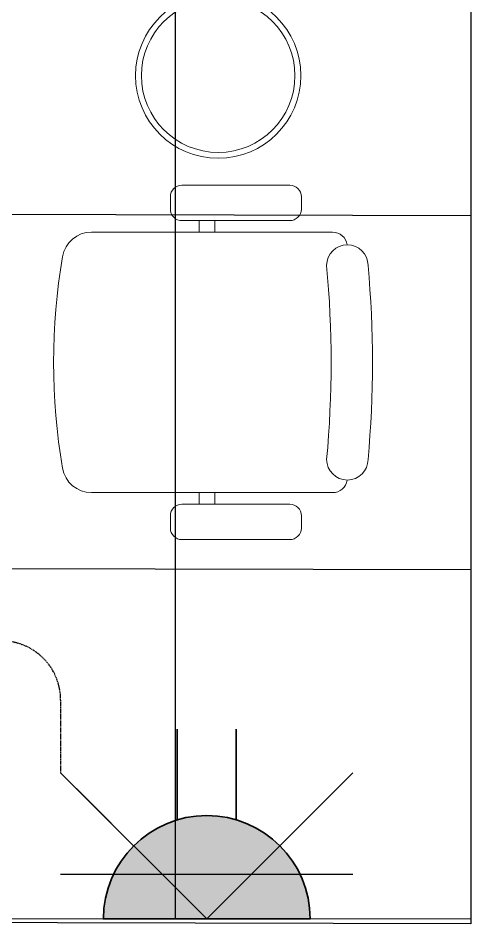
# Model space of a CAD drawing. Extents: x -178977 to 231842, y -29287 to 19916.
# Drawn here: x 32209 to 32976, y -12838 to -11304 of the extents above; entities that cross this region are included whole.
import ezdxf
from ezdxf.enums import TextEntityAlignment as Align

# ---------------------------------------------------------------- set-up
doc = ezdxf.new("R2010")
doc.units = 0
doc.header["$LTSCALE"] = 0.25
doc.linetypes.add('DASHDOT', pattern=[25.4, 12.7, -6.35, 0, -6.35])
doc.linetypes.add('HIDDEN', pattern=[9.525, 6.35, -3.175])
doc.layers.add('01-First Floor-FUR$0$FALSE CEILING', color=251, linetype='Continuous')
doc.layers.add('01-First Floor-FUR$0$X-WHITE glass', color=255, linetype='Continuous')
for name, color, linetype, lineweight in [('01-First Floor-FUR$0$LOADING', 253, 'Continuous', 5), ('01-First Floor-FUR$0$NEW Wall', 166, 'Continuous', 5), ('01-First Floor-FUR$0$Walls', 251, 'Continuous', 5), ('E-LITE-CLNG-CNDT', 6, 'DASHDOT', 35), ('E-LITE-EXIT-NUMB', 6, 'Continuous', 25), ('E-POWR-FLOR-CNDT', 6, 'HIDDEN', 25), ('E-POWR-WALL @ 100', 4, 'Continuous', 35)]:
    doc.layers.add(name, color=color, linetype=linetype, lineweight=lineweight)
doc.styles.add('DC_SIMPLEX', font='SIMPLEX.shx', dxfattribs={"width": 0.7})

# ---------------------------------------------------------------- blocks, each defined once
blk = doc.blocks.new('01-First Floor-FUR$0$WM00001-P')
at = {"layer": '01-First Floor-FUR$0$LOADING'}
for radius in [0.14, 0.13]:
    blk.add_circle((0, 0), radius, dxfattribs=at)
blk = doc.blocks.new('*X285')
at = {"color": 0}
for p, q in [((5, 3), (5, 3)), ((5, 3), (5, 3)), ((5, 3), (5, 3)), ((5, 3), (5, 3)), ((5, 3), (5, 3)), ((5, 3), (5, 3)), ((5, 3), (5, 3)), ((5, 3), (5, 3)), ((5, 3), (5, 3)), ((5, 3), (5, 3)), ((5, 3), (5, 3)), ((5, 3), (5, 3)), ((5, 3), (5, 3)), ((5, 3), (5, 3)), ((5, 3), (5, 3)), ((5, 3), (5, 3)), ((5, 3), (5, 3)), ((5, 3), (5, 3)), ((5, 3), (5, 3)), ((5, 3), (5, 3)), ((5, 3), (5, 3)), ((5, 3), (5, 3)), ((5, 3), (5, 3)), ((5, 3), (5, 3)), ((5, 3), (5, 3)), ((5, 3), (5, 3)), ((5, 3), (5, 3)), ((5, 3), (5, 3)), ((5, 3), (5, 3)), ((5, 3), (5, 3)), ((5, 3), (5, 3)), ((5, 3), (5, 3)), ((5, 3), (5, 3)), ((5, 3), (5, 3)), ((5, 3), (5, 3)), ((5, 3), (5, 3)), ((5, 3), (5, 3)), ((5, 3), (5, 3)), ((5, 3), (5, 3)), ((5, 3), (5, 3)), ((5, 3), (5, 3)), ((5, 3), (5, 3)), ((5, 3), (5, 3)), ((5, 3), (5, 3)), ((5, 3), (5, 3)), ((5, 3), (5, 3)), ((5, 3), (5, 3)), ((5, 3), (5, 3)), ((5, 3), (5, 3)), ((5, 3), (5, 3)), ((5, 3), (5, 3)), ((5, 3), (5, 3)), ((5, 3), (5, 3)), ((5, 3), (5, 3)), ((5, 3), (5, 3)), ((5, 3), (5, 3)), ((5, 3), (5, 3)), ((5, 3), (5, 3)), ((5, 3), (5, 3)), ((5, 3), (5, 3)), ((5, 3), (5, 3)), ((5, 3), (5, 3)), ((5, 3), (5, 3)), ((5, 3), (5, 3)), ((5, 3), (5, 3)), ((5, 3), (5, 3)), ((6, 3), (5, 3)), ((5, 3), (5, 3)), ((6, 3), (5, 3)), ((5, 3), (5, 3)), ((6, 3), (5, 3)), ((5, 3), (5, 3)), ((6, 3), (5, 3)), ((5, 3), (5, 3)), ((5, 3), (5, 3)), ((5, 3), (5, 3)), ((5, 3), (5, 3)), ((5, 3), (5, 3)), ((5, 3), (5, 3)), ((5, 3), (5, 3)), ((5, 3), (5, 3)), ((5, 3), (5, 3)), ((5, 3), (5, 3)), ((5, 3), (5, 3)), ((5, 3), (5, 3)), ((5, 3), (5, 3)), ((5, 3), (5, 3)), ((5, 3), (5, 3)), ((5, 3), (5, 3)), ((5, 3), (5, 3)), ((5, 3), (5, 3)), ((5, 3), (5, 3)), ((5, 3), (5, 3)), ((5, 3), (5, 3)), ((5, 3), (5, 3)), ((5, 3), (5, 3)), ((6, 3), (6, 3)), ((6, 3), (6, 3)), ((6, 3), (6, 3)), ((6, 3), (6, 3)), ((6, 3), (6, 3)), ((6, 3), (6, 3)), ((6, 3), (6, 3)), ((6, 3), (6, 3)), ((6, 3), (6, 3)), ((6, 3), (6, 3)), ((6, 3), (6, 3)), ((6, 3), (6, 3)), ((6, 3), (6, 3)), ((6, 3), (6, 3)), ((6, 3), (6, 3)), ((6, 3), (6, 3)), ((6, 3), (6, 3)), ((6, 3), (6, 3)), ((6, 3), (6, 3)), ((6, 3), (6, 3)), ((6, 3), (6, 3)), ((6, 3), (6, 3)), ((6, 3), (6, 3)), ((6, 3), (6, 3)), ((6, 3), (6, 3)), ((6, 3), (6, 3)), ((6, 3), (6, 3)), ((6, 3), (6, 3)), ((6, 3), (6, 3)), ((6, 3), (6, 3)), ((6, 3), (6, 3)), ((6, 3), (6, 3)), ((6, 3), (6, 3)), ((6, 3), (6, 3)), ((6, 3), (6, 3)), ((6, 3), (6, 3)), ((6, 3), (6, 3)), ((6, 3), (6, 3)), ((6, 3), (6, 3)), ((6, 3), (6, 3)), ((6, 3), (6, 3)), ((6, 3), (6, 3)), ((6, 3), (6, 3)), ((6, 3), (6, 3)), ((6, 3), (6, 3)), ((6, 3), (6, 3)), ((6, 3), (6, 3)), ((6, 3), (6, 3)), ((6, 3), (6, 3)), ((6, 3), (6, 3)), ((6, 3), (6, 3)), ((6, 3), (6, 3)), ((6, 3), (6, 3)), ((6, 3), (6, 3)), ((6, 3), (6, 3)), ((6, 3), (6, 3)), ((6, 3), (6, 3)), ((6, 3), (6, 3)), ((6, 3), (6, 3)), ((6, 3), (6, 3)), ((6, 3), (6, 3)), ((6, 3), (6, 3)), ((6, 3), (6, 3)), ((6, 3), (6, 3)), ((6, 3), (6, 3)), ((6, 3), (6, 3)), ((6, 3), (6, 3)), ((6, 3), (6, 3)), ((6, 3), (6, 3)), ((6, 3), (6, 3)), ((6, 3), (6, 3)), ((6, 3), (6, 3)), ((6, 3), (6, 3)), ((6, 3), (6, 3)), ((6, 3), (6, 3)), ((6, 3), (6, 3)), ((6, 3), (6, 3)), ((6, 3), (6, 3)), ((6, 3), (6, 3)), ((6, 3), (6, 3)), ((6, 3), (6, 3)), ((6, 3), (6, 3)), ((6, 3), (6, 3)), ((6, 3), (6, 3)), ((6, 3), (6, 3)), ((6, 3), (6, 3)), ((6, 3), (6, 3)), ((6, 3), (6, 3)), ((6, 3), (6, 3)), ((6, 3), (6, 3)), ((6, 3), (6, 3)), ((6, 3), (6, 3)), ((6, 3), (6, 3)), ((6, 3), (6, 3)), ((6, 3), (6, 3)), ((6, 3), (6, 3)), ((6, 3), (6, 3)), ((6, 3), (6, 3)), ((6, 3), (6, 3)), ((6, 3), (6, 3)), ((6, 3), (6, 3)), ((6, 3), (6, 3)), ((6, 3), (6, 3)), ((6, 3), (6, 3)), ((6, 3), (6, 3)), ((6, 3), (6, 3)), ((6, 3), (6, 3)), ((6, 3), (6, 3)), ((6, 3), (6, 3)), ((6, 3), (6, 3)), ((6, 3), (6, 3)), ((6, 3), (6, 3)), ((6, 3), (6, 3)), ((6, 3), (6, 3)), ((6, 3), (6, 3)), ((6, 3), (6, 3)), ((6, 3), (6, 3)), ((6, 3), (6, 3)), ((6, 3), (6, 3)), ((6, 3), (6, 3)), ((6, 3), (6, 3)), ((6, 3), (6, 3)), ((6, 3), (6, 3)), ((6, 3), (6, 3)), ((6, 3), (6, 3)), ((6, 3), (6, 3)), ((6, 3), (6, 3)), ((6, 3), (6, 3)), ((6, 3), (6, 3)), ((6, 3), (6, 3)), ((6, 3), (6, 3)), ((6, 3), (6, 3)), ((6, 3), (6, 3)), ((6, 3), (6, 3)), ((6, 3), (6, 3)), ((6, 3), (6, 3)), ((6, 3), (6, 3)), ((6, 3), (6, 3)), ((6, 3), (6, 3)), ((6, 3), (6, 3)), ((6, 3), (6, 3)), ((6, 3), (6, 3)), ((6, 3), (6, 3)), ((6, 3), (6, 3)), ((6, 3), (6, 3)), ((6, 3), (6, 3)), ((6, 3), (6, 3)), ((6, 3), (6, 3)), ((6, 3), (6, 3)), ((6, 3), (6, 3)), ((6, 3), (6, 3)), ((6, 3), (6, 3)), ((6, 3), (6, 3)), ((6, 3), (6, 3)), ((6, 3), (6, 3)), ((6, 3), (6, 3)), ((6, 3), (6, 3)), ((6, 3), (6, 3)), ((6, 3), (6, 3)), ((6, 3), (6, 3)), ((6, 3), (6, 3)), ((6, 3), (6, 3)), ((6, 3), (6, 3)), ((6, 3), (6, 3)), ((6, 3), (6, 3)), ((6, 3), (6, 3)), ((6, 3), (6, 3)), ((6, 3), (6, 3)), ((6, 3), (6, 3)), ((6, 3), (6, 3)), ((6, 3), (6, 3)), ((6, 3), (6, 3)), ((6, 3), (6, 3)), ((6, 3), (6, 3)), ((6, 3), (6, 3)), ((6, 3), (6, 3)), ((6, 3), (6, 3)), ((6, 3), (6, 3)), ((6, 3), (6, 3)), ((6, 3), (6, 3)), ((6, 3), (6, 3)), ((6, 3), (6, 3)), ((6, 3), (6, 3)), ((6, 3), (6, 3)), ((6, 3), (6, 3)), ((6, 3), (6, 3)), ((6, 3), (6, 3)), ((6, 3), (6, 3)), ((6, 3), (6, 3)), ((6, 3), (6, 3)), ((6, 3), (6, 3)), ((6, 3), (6, 3)), ((6, 3), (6, 3)), ((6, 3), (6, 3)), ((6, 3), (6, 3)), ((6, 3), (6, 3)), ((6, 3), (6, 3)), ((6, 3), (6, 3)), ((6, 3), (6, 3)), ((6, 3), (6, 3)), ((6, 3), (6, 3)), ((6, 3), (6, 3)), ((6, 3), (6, 3)), ((6, 3), (6, 3)), ((6, 3), (5, 3)), ((6, 3), (5, 3)), ((6, 3), (5, 3)), ((6, 3), (5, 3)), ((6, 3), (5, 3)), ((6, 3), (6, 3)), ((6, 3), (6, 3)), ((6, 3), (6, 3)), ((6, 3), (6, 3)), ((6, 3), (6, 3)), ((6, 3), (6, 3)), ((6, 3), (6, 3)), ((6, 3), (6, 3)), ((6, 3), (6, 3)), ((6, 3), (6, 3)), ((6, 3), (6, 3)), ((6, 3), (6, 3)), ((6, 3), (6, 3)), ((6, 3), (6, 3)), ((6, 3), (6, 3)), ((6, 3), (6, 3)), ((6, 3), (6, 3)), ((6, 3), (6, 3)), ((6, 3), (6, 3)), ((6, 3), (6, 3)), ((6, 3), (6, 3)), ((6, 3), (6, 3)), ((6, 3), (6, 3)), ((6, 3), (6, 3)), ((6, 3), (6, 3)), ((6, 3), (6, 3)), ((6, 3), (6, 3)), ((6, 3), (6, 3)), ((6, 3), (6, 3)), ((6, 3), (6, 3)), ((6, 3), (6, 3)), ((6, 3), (6, 3)), ((6, 3), (6, 3)), ((6, 3), (6, 3)), ((6, 3), (6, 3)), ((6, 3), (6, 3)), ((6, 3), (6, 3)), ((6, 3), (6, 3)), ((6, 3), (6, 3)), ((6, 3), (6, 3)), ((6, 3), (6, 3)), ((6, 3), (6, 3)), ((6, 3), (6, 3)), ((6, 3), (6, 3)), ((6, 3), (6, 3)), ((6, 3), (6, 3)), ((6, 3), (6, 3)), ((6, 3), (6, 3)), ((6, 3), (6, 3)), ((6, 3), (6, 3)), ((6, 3), (6, 3)), ((6, 3), (6, 3)), ((6, 3), (6, 3)), ((6, 3), (6, 3)), ((6, 3), (6, 3)), ((6, 3), (6, 3)), ((6, 3), (6, 3)), ((6, 3), (6, 3)), ((6, 3), (6, 3)), ((6, 3), (6, 3)), ((6, 3), (6, 3)), ((6, 3), (6, 3)), ((6, 3), (6, 3)), ((6, 3), (6, 3)), ((6, 3), (6, 3)), ((6, 3), (6, 3)), ((6, 3), (6, 3)), ((6, 3), (6, 3)), ((6, 3), (6, 3)), ((6, 3), (6, 3)), ((6, 3), (6, 3)), ((6, 3), (6, 3)), ((6, 3), (6, 3)), ((6, 3), (6, 3)), ((6, 3), (6, 3)), ((6, 3), (6, 3)), ((6, 3), (6, 3)), ((6, 3), (6, 3)), ((6, 3), (6, 3)), ((6, 3), (6, 3)), ((6, 3), (6, 3)), ((6, 3), (6, 3)), ((6, 3), (6, 3)), ((6, 3), (6, 3)), ((6, 3), (6, 3)), ((6, 3), (6, 3)), ((6, 3), (6, 3)), ((6, 3), (6, 3)), ((6, 3), (6, 3)), ((6, 3), (6, 3)), ((6, 3), (6, 3)), ((6, 3), (6, 3)), ((6, 3), (6, 3)), ((6, 3), (6, 3)), ((6, 3), (6, 3)), ((6, 3), (6, 3)), ((6, 3), (6, 3)), ((6, 3), (6, 3)), ((6, 3), (6, 3)), ((6, 3), (6, 3)), ((6, 3), (6, 3)), ((6, 3), (6, 3)), ((6, 3), (6, 3)), ((6, 3), (6, 3)), ((6, 3), (6, 3)), ((6, 3), (6, 3)), ((6, 3), (6, 3)), ((6, 3), (6, 3)), ((6, 3), (6, 3)), ((6, 3), (6, 3)), ((6, 3), (6, 3)), ((6, 3), (6, 3)), ((6, 3), (6, 3)), ((6, 3), (6, 3)), ((6, 3), (6, 3)), ((6, 3), (6, 3)), ((6, 3), (6, 3)), ((6, 3), (6, 3)), ((6, 3), (6, 3)), ((6, 3), (6, 3)), ((6, 3), (6, 3)), ((6, 3), (6, 3)), ((6, 3), (6, 3)), ((6, 3), (6, 3)), ((6, 3), (6, 3)), ((6, 3), (6, 3)), ((6, 3), (6, 3)), ((6, 3), (6, 3)), ((6, 3), (6, 3)), ((6, 3), (6, 3)), ((6, 3), (6, 3)), ((6, 3), (6, 3)), ((6, 3), (6, 3)), ((6, 3), (6, 3)), ((6, 3), (6, 3)), ((6, 3), (6, 3)), ((6, 3), (6, 3)), ((6, 3), (6, 3)), ((6, 3), (6, 3)), ((6, 3), (6, 3)), ((6, 3), (6, 3)), ((6, 3), (6, 3)), ((6, 3), (6, 3)), ((6, 3), (6, 3)), ((6, 3), (6, 3)), ((6, 3), (6, 3)), ((6, 3), (6, 3)), ((6, 3), (6, 3)), ((6, 3), (6, 3)), ((6, 3), (6, 3)), ((6, 3), (6, 3)), ((6, 3), (6, 3)), ((6, 3), (6, 3)), ((6, 3), (6, 3)), ((6, 3), (6, 3)), ((6, 3), (6, 3)), ((6, 3), (6, 3)), ((6, 3), (6, 3)), ((6, 3), (6, 3)), ((6, 3), (6, 3)), ((6, 3), (6, 3)), ((6, 3), (6, 3)), ((6, 3), (6, 3)), ((6, 3), (6, 3)), ((6, 3), (6, 3)), ((6, 3), (6, 3)), ((6, 3), (6, 3)), ((6, 3), (6, 3)), ((6, 3), (6, 3)), ((6, 3), (6, 3)), ((6, 3), (6, 3)), ((6, 3), (6, 3)), ((6, 3), (6, 3)), ((6, 3), (6, 3)), ((6, 3), (6, 3)), ((6, 3), (6, 3)), ((6, 3), (6, 3)), ((6, 3), (6, 3)), ((6, 3), (6, 3)), ((6, 3), (6, 3)), ((6, 3), (6, 3)), ((6, 3), (6, 3)), ((6, 3), (6, 3)), ((6, 3), (6, 3)), ((6, 3), (6, 3)), ((6, 3), (6, 3)), ((6, 3), (6, 3)), ((6, 3), (6, 3)), ((6, 3), (6, 3)), ((6, 3), (6, 3)), ((6, 3), (6, 3)), ((6, 3), (6, 3)), ((6, 3), (6, 3)), ((6, 3), (6, 3)), ((6, 3), (6, 3)), ((6, 3), (6, 3)), ((6, 3), (6, 3)), ((6, 3), (6, 3)), ((6, 3), (6, 3)), ((6, 3), (6, 3)), ((6, 3), (6, 3)), ((6, 3), (6, 3)), ((6, 3), (6, 3)), ((6, 3), (6, 3)), ((6, 3), (6, 3)), ((6, 3), (6, 3)), ((6, 3), (6, 3)), ((6, 3), (6, 3)), ((6, 3), (6, 3)), ((6, 3), (6, 3)), ((6, 3), (6, 3)), ((6, 3), (6, 3)), ((6, 3), (6, 3)), ((6, 3), (6, 3)), ((6, 3), (6, 3)), ((6, 3), (6, 3)), ((6, 3), (6, 3)), ((6, 3), (6, 3)), ((6, 3), (6, 3)), ((6, 3), (6, 3)), ((6, 3), (6, 3)), ((6, 3), (6, 3)), ((6, 3), (6, 3)), ((6, 3), (6, 3)), ((6, 3), (6, 3)), ((6, 3), (6, 3)), ((6, 3), (6, 3)), ((6, 3), (6, 3)), ((6, 3), (6, 3)), ((6, 3), (6, 3)), ((6, 3), (6, 3)), ((6, 3), (6, 3)), ((6, 3), (6, 3)), ((6, 3), (6, 3)), ((6, 3), (6, 3)), ((6, 3), (6, 3)), ((6, 3), (6, 3)), ((6, 3), (6, 3)), ((6, 3), (6, 3)), ((6, 3), (6, 3)), ((6, 3), (6, 3)), ((6, 3), (6, 3)), ((6, 3), (6, 3)), ((6, 3), (6, 3)), ((6, 3), (6, 3)), ((6, 3), (6, 3)), ((6, 3), (6, 3)), ((6, 3), (6, 3)), ((6, 3), (6, 3)), ((6, 3), (6, 3)), ((6, 3), (6, 3)), ((6, 3), (6, 3)), ((6, 3), (6, 3)), ((6, 3), (6, 3)), ((6, 3), (6, 3)), ((6, 3), (6, 3)), ((6, 3), (6, 3)), ((6, 3), (6, 3)), ((6, 3), (6, 3)), ((6, 3), (6, 3)), ((6, 3), (6, 3)), ((6, 3), (6, 3)), ((6, 3), (6, 3)), ((6, 3), (6, 3)), ((6, 3), (6, 3)), ((6, 3), (6, 3)), ((6, 3), (6, 3)), ((6, 3), (6, 3)), ((6, 3), (6, 3)), ((6, 3), (6, 3)), ((6, 3), (6, 3)), ((6, 3), (6, 3)), ((6, 3), (6, 3)), ((6, 3), (6, 3)), ((6, 3), (6, 3)), ((6, 3), (6, 3)), ((6, 3), (6, 3)), ((6, 3), (6, 3)), ((6, 3), (6, 3)), ((6, 3), (6, 3)), ((6, 3), (6, 3)), ((6, 3), (6, 3)), ((6, 3), (6, 3)), ((6, 3), (6, 3)), ((6, 3), (6, 3)), ((6, 3), (6, 3)), ((6, 3), (6, 3)), ((6, 3), (6, 3)), ((6, 3), (6, 3)), ((6, 3), (6, 3)), ((6, 3), (6, 3)), ((6, 3), (6, 3)), ((6, 3), (6, 3)), ((6, 3), (6, 3)), ((6, 3), (6, 3)), ((6, 3), (6, 3)), ((6, 3), (6, 3)), ((6, 3), (6, 3)), ((6, 3), (6, 3)), ((6, 3), (6, 3)), ((6, 3), (6, 3)), ((6, 3), (6, 3)), ((6, 3), (6, 3)), ((6, 3), (6, 3)), ((6, 3), (6, 3)), ((6, 3), (6, 3)), ((6, 3), (6, 3)), ((6, 3), (6, 3)), ((6, 3), (6, 3)), ((6, 3), (6, 3)), ((6, 3), (6, 3)), ((6, 3), (6, 3)), ((6, 3), (6, 3)), ((6, 3), (6, 3)), ((6, 3), (6, 3)), ((6, 3), (6, 3)), ((6, 3), (6, 3))]:
    blk.add_line(p, q, dxfattribs=at)
blk = doc.blocks.new('*X286')
at = {"color": 0}
for p, q in [((13, 1), (13, 1)), ((13, 1), (13, 1)), ((13, 1), (13, 1)), ((13, 1), (13, 1)), ((13, 1), (13, 1)), ((13, 1), (13, 1)), ((13, 1), (13, 1)), ((13, 1), (13, 1)), ((13, 1), (13, 1)), ((13, 1), (13, 1)), ((13, 1), (13, 1)), ((13, 1), (13, 1)), ((13, 1), (13, 1)), ((13, 1), (13, 1)), ((13, 1), (13, 1)), ((13, 1), (14, 1)), ((13, 1), (14, 1)), ((13, 1), (14, 1)), ((13, 1), (13, 1)), ((13, 1), (13, 1)), ((13, 1), (13, 1)), ((13, 1), (13, 1)), ((13, 1), (13, 1)), ((13, 1), (13, 1)), ((13, 1), (13, 1)), ((13, 1), (13, 1)), ((13, 1), (13, 1)), ((13, 1), (13, 1)), ((13, 1), (13, 1)), ((13, 1), (13, 1)), ((13, 1), (13, 1)), ((13, 1), (13, 1)), ((13, 1), (13, 1)), ((13, 1), (13, 1)), ((13, 1), (13, 1)), ((13, 1), (13, 1)), ((13, 1), (13, 1)), ((13, 1), (13, 1)), ((13, 1), (13, 1)), ((13, 1), (13, 1)), ((13, 1), (13, 1)), ((13, 1), (13, 1)), ((13, 1), (13, 1)), ((13, 1), (13, 1)), ((13, 1), (13, 1)), ((13, 1), (13, 1)), ((13, 1), (13, 1)), ((13, 1), (13, 1)), ((13, 1), (13, 1)), ((13, 1), (13, 1)), ((13, 1), (13, 1)), ((13, 1), (13, 1)), ((13, 1), (13, 1)), ((13, 1), (13, 1)), ((13, 1), (13, 1)), ((13, 1), (13, 1)), ((13, 1), (13, 1)), ((13, 1), (13, 1)), ((13, 1), (13, 1)), ((13, 1), (13, 1)), ((13, 1), (13, 1)), ((13, 1), (13, 1)), ((13, 1), (13, 1)), ((13, 1), (13, 1)), ((13, 1), (13, 1)), ((13, 1), (13, 1)), ((13, 1), (13, 1)), ((13, 1), (13, 1)), ((13, 1), (13, 1)), ((13, 1), (13, 1)), ((13, 1), (13, 1)), ((13, 1), (13, 1)), ((13, 1), (13, 1)), ((13, 1), (13, 1)), ((13, 1), (13, 1)), ((13, 1), (13, 1)), ((13, 1), (13, 1)), ((13, 1), (13, 1)), ((13, 1), (13, 1)), ((13, 1), (13, 1)), ((13, 1), (13, 1)), ((13, 1), (13, 1)), ((13, 1), (13, 1)), ((13, 1), (13, 1)), ((13, 1), (13, 1)), ((13, 1), (13, 1)), ((13, 1), (13, 1)), ((13, 1), (13, 1)), ((13, 1), (13, 1)), ((13, 1), (13, 1)), ((13, 1), (13, 1)), ((13, 1), (13, 1)), ((13, 1), (13, 1)), ((13, 1), (13, 1)), ((13, 1), (13, 1)), ((13, 1), (13, 1)), ((13, 1), (13, 1)), ((13, 1), (13, 1)), ((13, 1), (13, 1)), ((13, 1), (13, 1)), ((13, 1), (13, 1)), ((13, 1), (13, 1)), ((13, 1), (13, 1)), ((13, 1), (13, 1)), ((13, 1), (13, 1)), ((13, 1), (13, 1)), ((13, 1), (13, 1)), ((13, 1), (13, 1)), ((13, 1), (13, 1)), ((13, 1), (13, 1)), ((13, 1), (13, 1)), ((13, 1), (13, 1)), ((13, 1), (13, 1)), ((13, 1), (13, 1)), ((13, 1), (13, 1)), ((13, 1), (13, 1)), ((13, 1), (13, 1)), ((13, 1), (13, 1)), ((13, 1), (13, 1)), ((13, 1), (13, 1)), ((13, 1), (13, 1)), ((13, 1), (13, 1)), ((13, 1), (13, 1)), ((13, 1), (14, 1)), ((13, 0), (13, 0)), ((13, 0), (13, 0)), ((13, 0), (13, 0)), ((13, 0), (13, 0)), ((13, 0), (13, 0)), ((13, 0), (13, 0)), ((13, 0), (13, 0)), ((13, 0), (13, 0)), ((13, 0), (13, 0)), ((13, 0), (13, 0)), ((13, 0), (13, 0)), ((13, 0), (13, 0)), ((13, 0), (13, 0)), ((13, 0), (13, 0)), ((13, 0), (13, 0)), ((13, 0), (13, 0)), ((13, 0), (13, 0)), ((13, 0), (13, 0)), ((13, 0), (13, 0)), ((13, 0), (13, 0)), ((13, 0), (13, 0)), ((13, 0), (13, 0)), ((13, 0), (13, 0)), ((13, 0), (13, 0)), ((13, 0), (13, 0)), ((13, 0), (13, 0)), ((13, 0), (13, 0)), ((13, 0), (13, 0)), ((13, 0), (13, 0)), ((13, 0), (13, 0)), ((13, 0), (13, 0)), ((13, 0), (13, 0)), ((13, 0), (13, 0)), ((13, 0), (13, 0)), ((13, 0), (13, 0)), ((13, 0), (13, 0)), ((13, 0), (13, 0)), ((13, 0), (13, 0)), ((13, 0), (13, 0)), ((13, 0), (13, 0)), ((13, 0), (13, 0)), ((13, 0), (13, 0)), ((13, 0), (13, 0)), ((13, 0), (13, 0)), ((13, 0), (13, 0)), ((13, 0), (13, 0)), ((13, 0), (13, 0)), ((13, 0), (13, 0)), ((13, 0), (14, 0)), ((13, 0), (14, 0)), ((13, 0), (13, 0)), ((13, 0), (14, 0)), ((14, 1), (14, 1)), ((14, 1), (14, 1)), ((14, 1), (14, 1)), ((14, 1), (14, 1)), ((14, 1), (14, 1)), ((14, 1), (14, 1)), ((14, 1), (14, 1)), ((14, 1), (14, 1)), ((14, 1), (14, 1)), ((14, 1), (14, 1)), ((14, 1), (14, 1)), ((14, 1), (14, 1)), ((14, 1), (14, 1)), ((14, 1), (14, 1)), ((14, 1), (14, 1)), ((14, 1), (14, 1)), ((14, 1), (14, 1)), ((14, 1), (14, 1)), ((14, 1), (14, 1)), ((14, 1), (14, 1)), ((14, 1), (14, 1)), ((14, 1), (14, 1)), ((14, 1), (14, 1)), ((14, 1), (14, 1)), ((14, 1), (14, 1)), ((14, 1), (14, 1)), ((14, 1), (14, 1)), ((14, 1), (14, 1)), ((14, 1), (14, 1)), ((14, 1), (14, 1)), ((14, 1), (14, 1)), ((14, 1), (14, 1)), ((14, 1), (14, 1)), ((14, 1), (14, 1)), ((14, 1), (14, 1)), ((14, 1), (14, 1)), ((14, 1), (14, 1)), ((14, 1), (14, 1)), ((14, 1), (14, 1)), ((14, 1), (14, 1)), ((14, 1), (14, 1)), ((14, 1), (14, 1)), ((14, 1), (14, 1)), ((14, 1), (14, 1)), ((14, 1), (14, 1)), ((14, 1), (14, 1)), ((14, 1), (14, 1)), ((14, 1), (14, 1)), ((14, 1), (14, 1)), ((14, 1), (14, 1)), ((14, 1), (14, 1)), ((14, 1), (14, 1)), ((14, 1), (14, 1)), ((14, 1), (14, 1)), ((14, 1), (14, 1)), ((14, 1), (14, 1)), ((14, 1), (14, 1)), ((14, 1), (14, 1)), ((14, 1), (14, 1)), ((14, 1), (14, 1)), ((14, 1), (14, 1)), ((14, 1), (14, 1)), ((14, 1), (14, 1)), ((14, 1), (14, 1)), ((14, 1), (14, 1)), ((14, 1), (14, 1)), ((14, 1), (14, 1)), ((14, 1), (14, 1)), ((14, 1), (14, 1)), ((14, 1), (14, 1)), ((14, 1), (14, 1)), ((14, 1), (14, 1)), ((14, 1), (14, 1)), ((14, 1), (14, 1)), ((14, 1), (14, 1)), ((14, 1), (14, 1)), ((14, 1), (14, 1)), ((14, 1), (14, 1)), ((14, 1), (14, 1)), ((14, 1), (14, 1)), ((14, 1), (14, 1)), ((14, 1), (14, 1)), ((14, 1), (14, 1)), ((14, 1), (14, 1)), ((14, 1), (14, 1)), ((14, 1), (14, 1)), ((14, 1), (14, 1)), ((14, 1), (14, 1)), ((14, 1), (14, 1)), ((14, 1), (14, 1)), ((14, 1), (14, 1)), ((14, 1), (14, 1)), ((14, 1), (14, 1)), ((14, 1), (14, 1)), ((14, 0), (14, 0)), ((14, 0), (14, 0)), ((14, 0), (14, 0)), ((14, 0), (14, 0)), ((14, 0), (14, 0)), ((14, 0), (14, 0)), ((14, 0), (14, 0)), ((14, 0), (14, 0)), ((14, 0), (14, 0)), ((14, 0), (14, 0)), ((14, 0), (14, 0)), ((14, 0), (14, 0)), ((14, 0), (14, 0)), ((14, 0), (14, 0)), ((14, 0), (14, 0)), ((14, 0), (14, 0)), ((14, 0), (14, 0)), ((14, 0), (14, 0)), ((14, 0), (14, 0)), ((14, 0), (14, 0)), ((14, 0), (14, 0)), ((14, 0), (14, 0)), ((14, 0), (14, 0)), ((14, 0), (14, 0)), ((14, 0), (14, 0)), ((14, 0), (14, 0)), ((14, 0), (14, 0)), ((14, 0), (14, 0)), ((14, 0), (14, 0)), ((14, 0), (14, 0)), ((14, 0), (14, 0)), ((14, 0), (14, 0)), ((14, 0), (14, 0)), ((14, 0), (14, 0)), ((14, 0), (14, 0)), ((14, 0), (14, 0)), ((14, 0), (14, 0)), ((14, 0), (14, 0)), ((14, 0), (14, 0)), ((14, 0), (14, 0)), ((14, 0), (14, 0)), ((14, 0), (14, 0)), ((14, 0), (14, 0)), ((14, 0), (14, 0)), ((14, 0), (14, 0)), ((14, 0), (14, 0)), ((14, 0), (14, 0)), ((14, 0), (14, 0)), ((13, 0), (13, 0)), ((13, 0), (14, 0)), ((13, 0), (13, 0)), ((13, 0), (14, 0)), ((13, 0), (13, 0)), ((13, 0), (14, 0)), ((13, 0), (13, 0)), ((13, 0), (13, 0)), ((13, 0), (13, 0)), ((13, 0), (13, 0)), ((13, 0), (14, 0)), ((13, 0), (13, 0)), ((13, 0), (14, 0)), ((13, 0), (13, 0)), ((13, 0), (14, 0)), ((13, 0), (13, 0)), ((13, 0), (14, 0)), ((13, 0), (13, 0)), ((13, 0), (14, 0)), ((13, 0), (13, 0)), ((13, 0), (14, 0)), ((13, 0), (13, 0)), ((13, 0), (14, 0)), ((13, 0), (13, 0)), ((13, 0), (13, 0)), ((13, 0), (13, 0)), ((13, 0), (14, 0)), ((13, 0), (13, 0)), ((13, 0), (14, 0)), ((13, 0), (13, 0)), ((13, 0), (14, 0)), ((13, 0), (13, 0)), ((13, 0), (14, 0)), ((13, 0), (13, 0)), ((13, 0), (13, 0)), ((13, 0), (13, 0)), ((13, 0), (13, 0)), ((13, 0), (13, 0)), ((13, 0), (13, 0)), ((13, 0), (13, 0)), ((13, 0), (13, 0)), ((13, 0), (13, 0)), ((13, 0), (13, 0)), ((13, 0), (13, 0)), ((13, 0), (13, 0)), ((13, 0), (13, 0)), ((13, 0), (13, 0)), ((13, 0), (13, 0)), ((13, 0), (13, 0)), ((13, 0), (13, 0)), ((13, 0), (13, 0)), ((13, 0), (13, 0)), ((13, 0), (13, 0)), ((13, 0), (13, 0)), ((13, 0), (13, 0)), ((13, 0), (13, 0)), ((13, 0), (13, 0)), ((13, 0), (13, 0)), ((13, 0), (13, 0)), ((13, 0), (13, 0)), ((13, 0), (13, 0)), ((13, 0), (13, 0)), ((13, 0), (13, 0)), ((13, 0), (13, 0)), ((13, -1), (13, -1)), ((13, -1), (13, -1)), ((13, -1), (13, -1)), ((13, -1), (13, -1)), ((13, -1), (13, -1)), ((13, -1), (14, -1)), ((13, -1), (13, -1)), ((14, 0), (14, 0)), ((14, 0), (14, 0)), ((14, 0), (14, 0)), ((14, 0), (14, 0)), ((14, 0), (14, 0)), ((14, 0), (14, 0)), ((14, 0), (14, 0)), ((14, 0), (14, 0)), ((14, 0), (14, 0)), ((14, 0), (14, 0)), ((14, 0), (14, 0)), ((14, 0), (14, 0)), ((14, 0), (14, 0)), ((14, 0), (14, 0)), ((14, 0), (14, 0)), ((13, 0), (14, 0)), ((14, 0), (14, 0)), ((14, 0), (14, 0)), ((14, 0), (14, 0)), ((14, 0), (14, 0)), ((14, 0), (14, 0)), ((14, 0), (14, 0)), ((14, 0), (14, 0)), ((14, 0), (14, 0)), ((14, 0), (14, 0)), ((14, 0), (14, 0)), ((14, 0), (14, 0)), ((14, 0), (14, 0)), ((14, 0), (14, 0)), ((14, 0), (14, 0)), ((14, 0), (14, 0)), ((14, 0), (14, 0)), ((14, 0), (14, 0)), ((14, 0), (14, 0)), ((14, 0), (14, 0)), ((14, 0), (14, 0)), ((14, 0), (14, 0)), ((14, 0), (14, 0)), ((14, 0), (14, 0)), ((14, 0), (14, 0)), ((14, 0), (14, 0)), ((14, 0), (14, 0)), ((14, 0), (14, 0)), ((14, 0), (14, 0)), ((14, 0), (14, 0)), ((14, 0), (14, 0)), ((14, 0), (14, 0)), ((14, 0), (14, 0)), ((14, 0), (14, 0)), ((14, 0), (14, 0)), ((14, -1), (14, -1)), ((14, -1), (14, -1)), ((14, -1), (14, -1)), ((14, -1), (14, -1)), ((14, -1), (14, -1))]:
    blk.add_line(p, q, dxfattribs=at)
blk = doc.blocks.new('01-First Floor-FUR$0$GF21018-P')
at = {"color": 0}
for p, q in [((-0.2207, 0.4756), (-0.2207, 0.0675)), ((0.2205, 0.4756), (0.2205, 0.0675)), ((-0.2806, 0.3422), (-0.2598, 0.3422)), ((0.2596, 0.3422), (0.2804, 0.3422)), ((-0.3002, 0.3226), (-0.3002, 0.14)), ((-0.2402, 0.3226), (-0.2402, 0.14)), ((0.24, 0.3226), (0.24, 0.14)), ((0.3, 0.3226), (0.3, 0.14)), ((-0.2402, 0.2937), (-0.2207, 0.2937)), ((0.2205, 0.2937), (0.24, 0.2937)), ((-0.2402, 0.2671), (-0.2207, 0.2671)), ((0.2205, 0.2671), (0.24, 0.2671)), ((-0.2806, 0.1204), (-0.2598, 0.1204)), ((0.2596, 0.1204), (0.2804, 0.1204))]:
    blk.add_line(p, q, dxfattribs=at)
for points in [[(0.24, 0.2937), (0.24, 0.2937), (0.24, 0.2937), (0.24, 0.2937), (0.24, 0.2937), (0.24, 0.2937), (0.24, 0.2937), (0.24, 0.2937), (0.24, 0.2937), (0.24, 0.2937), (0.24, 0.2937), (0.24, 0.2937), (0.24, 0.2937), (0.24, 0.2937), (0.24, 0.2937), (0.24, 0.2937), (0.24, 0.2937), (0.24, 0.2937), (0.24, 0.2937), (0.24, 0.2937), (0.24, 0.2937), (0.24, 0.2937), (0.24, 0.2937), (0.24, 0.2937), (0.24, 0.2937), (0.24, 0.2937), (0.24, 0.2937), (0.24, 0.2937), (0.24, 0.2937), (0.24, 0.2937), (0.24, 0.2937), (0.24, 0.2937), (0.24, 0.2937), (0.24, 0.2937), (0.24, 0.2937), (0.24, 0.2937), (0.24, 0.2937), (0.24, 0.2937), (0.24, 0.2937), (0.24, 0.2937), (0.24, 0.2937), (0.24, 0.2937), (0.24, 0.2937), (0.24, 0.2937), (0.24, 0.2937), (0.24, 0.2937), (0.24, 0.2937), (0.24, 0.2937), (0.24, 0.2937), (0.24, 0.2937), (0.24, 0.2937), (0.24, 0.2937), (0.24, 0.2937), (0.24, 0.2937), (0.24, 0.2937), (0.24, 0.2937), (0.24, 0.2937), (0.24, 0.2937), (0.24, 0.2937), (0.24, 0.2937), (0.24, 0.2937), (0.24, 0.2937), (0.24, 0.2937), (0.24, 0.2937), (0.24, 0.2937), (0.24, 0.2937), (0.24, 0.2937), (0.24, 0.2937), (0.24, 0.2937), (0.24, 0.2937), (0.24, 0.2937), (0.24, 0.2937), (0.24, 0.2937), (0.24, 0.2937), (0.24, 0.2937), (0.24, 0.2937), (0.24, 0.2937), (0.24, 0.2937), (0.24, 0.2937), (0.24, 0.2937), (0.24, 0.2937), (0.24, 0.2937), (0.24, 0.2937), (0.24, 0.2937), (0.24, 0.2937), (0.24, 0.2937), (0.24, 0.2937), (0.24, 0.2937), (0.24, 0.2937), (0.24, 0.2937), (0.24, 0.2937), (0.24, 0.2937), (0.24, 0.2937), (0.24, 0.2937), (0.24, 0.2937), (0.24, 0.2937), (0.24, 0.2937), (0.24, 0.2937), (0.24, 0.2937), (0.24, 0.2937), (0.24, 0.2937), (0.24, 0.2937), (0.24, 0.2937), (0.24, 0.2937), (0.24, 0.2937), (0.24, 0.2937), (0.24, 0.2937), (0.24, 0.2937), (0.24, 0.2937), (0.24, 0.2937), (0.24, 0.2937), (0.24, 0.2937), (0.24, 0.2937), (0.24, 0.2937), (0.24, 0.2937), (0.24, 0.2937), (0.24, 0.2937), (0.24, 0.2937), (0.24, 0.2937), (0.24, 0.2937), (0.24, 0.2937), (0.24, 0.2937), (0.24, 0.2937), (0.24, 0.2937), (0.24, 0.2937), (0.24, 0.2937), (0.24, 0.2937), (0.24, 0.2937), (0.24, 0.2937), (0.24, 0.2937), (0.24, 0.2937), (0.24, 0.2937), (0.24, 0.2937), (0.24, 0.2937), (0.24, 0.2937), (0.24, 0.2937), (0.24, 0.2937), (0.24, 0.2937), (0.24, 0.2937), (0.24, 0.2937), (0.24, 0.2937), (0.24, 0.2937), (0.24, 0.2937), (0.24, 0.2937), (0.24, 0.2937), (0.24, 0.2937), (0.24, 0.2937), (0.24, 0.2937), (0.24, 0.2937), (0.24, 0.2937), (0.24, 0.2937), (0.24, 0.2937), (0.24, 0.2937), (0.24, 0.2937), (0.24, 0.2937), (0.24, 0.2937), (0.24, 0.2937), (0.24, 0.2937), (0.24, 0.2937), (0.24, 0.2937), (0.24, 0.2937), (0.24, 0.2937), (0.24, 0.2937), (0.24, 0.2937), (0.24, 0.2937), (0.24, 0.2937), (0.24, 0.2937), (0.24, 0.2937), (0.24, 0.2937), (0.24, 0.2937), (0.24, 0.2937), (0.24, 0.2937), (0.24, 0.2937), (0.24, 0.2937), (0.24, 0.2937), (0.24, 0.2937), (0.24, 0.2937), (0.24, 0.2937), (0.24, 0.2937), (0.24, 0.2937), (0.24, 0.2937), (0.24, 0.2937), (0.24, 0.2937), (0.24, 0.2937), (0.24, 0.2937), (0.24, 0.2937), (0.24, 0.2937), (0.24, 0.2937), (0.24, 0.2937), (0.24, 0.2937), (0.24, 0.2937), (0.24, 0.2937), (0.24, 0.2937), (0.24, 0.2937), (0.24, 0.2937), (0.24, 0.2937), (0.24, 0.2937), (0.24, 0.2937), (0.24, 0.2937), (0.24, 0.2937), (0.24, 0.2937), (0.24, 0.2937), (0.24, 0.2937), (0.24, 0.2937), (0.24, 0.2937), (0.24, 0.2937), (0.24, 0.2937), (0.24, 0.2937), (0.24, 0.2937), (0.24, 0.2937), (0.24, 0.2937), (0.24, 0.2937), (0.24, 0.2937), (0.24, 0.2937), (0.24, 0.2937), (0.24, 0.2937), (0.24, 0.2937), (0.24, 0.2937), (0.24, 0.2937), (0.24, 0.2937), (0.24, 0.2937), (0.24, 0.2937), (0.24, 0.2937), (0.24, 0.2937), (0.24, 0.2937), (0.24, 0.2937), (0.24, 0.2937), (0.24, 0.2937), (0.24, 0.2937), (0.24, 0.2937), (0.24, 0.2937), (0.24, 0.2937), (0.24, 0.2937), (0.24, 0.2937), (0.24, 0.2937), (0.24, 0.2937), (0.24, 0.2937), (0.24, 0.2937), (0.24, 0.2937), (0.24, 0.2937), (0.24, 0.2937), (0.24, 0.2937), (0.24, 0.2937), (0.24, 0.2937), (0.24, 0.2937), (0.24, 0.2937), (0.24, 0.2937), (0.24, 0.2937), (0.24, 0.2937), (0.24, 0.2937), (0.24, 0.2937), (0.24, 0.2937), (0.24, 0.2937), (0.24, 0.2937), (0.24, 0.2937), (0.24, 0.2937), (0.24, 0.2937), (0.24, 0.2937), (0.24, 0.2937), (0.24, 0.2937), (0.24, 0.2937), (0.24, 0.2937), (0.24, 0.2937), (0.24, 0.2937), (0.24, 0.2937), (0.24, 0.2937), (0.24, 0.2937), (0.24, 0.2937), (0.24, 0.2937), (0.24, 0.2937), (0.24, 0.2937), (0.24, 0.2937), (0.24, 0.2937), (0.24, 0.2937), (0.24, 0.2937), (0.24, 0.2937), (0.24, 0.2937)], [(0.24, 0.2937), (0.24, 0.2937), (0.24, 0.2937), (0.24, 0.2937), (0.24, 0.2937), (0.24, 0.2937), (0.24, 0.2937), (0.24, 0.2937), (0.24, 0.2937), (0.24, 0.2937), (0.24, 0.2937), (0.24, 0.2937), (0.24, 0.2937), (0.24, 0.2937), (0.24, 0.2937), (0.24, 0.2937), (0.24, 0.2937), (0.24, 0.2937), (0.24, 0.2937), (0.24, 0.2937), (0.24, 0.2937), (0.24, 0.2937), (0.24, 0.2937), (0.24, 0.2937), (0.24, 0.2937), (0.24, 0.2937), (0.24, 0.2937), (0.24, 0.2937), (0.24, 0.2937), (0.24, 0.2937), (0.24, 0.2937), (0.24, 0.2937), (0.24, 0.2937), (0.24, 0.2937), (0.24, 0.2937), (0.24, 0.2937), (0.24, 0.2937), (0.24, 0.2937), (0.24, 0.2937), (0.24, 0.2937), (0.24, 0.2937), (0.24, 0.2937), (0.24, 0.2937), (0.24, 0.2937), (0.24, 0.2937), (0.24, 0.2937), (0.24, 0.2937), (0.24, 0.2937), (0.24, 0.2937), (0.24, 0.2937), (0.24, 0.2937), (0.24, 0.2937), (0.24, 0.2937), (0.24, 0.2937), (0.24, 0.2937), (0.24, 0.2937), (0.24, 0.2937), (0.24, 0.2937), (0.24, 0.2937), (0.24, 0.2937), (0.24, 0.2937), (0.24, 0.2937), (0.24, 0.2937), (0.24, 0.2937), (0.24, 0.2937), (0.24, 0.2937), (0.24, 0.2937), (0.24, 0.2937), (0.24, 0.2937), (0.24, 0.2937), (0.24, 0.2937), (0.24, 0.2937), (0.24, 0.2937), (0.24, 0.2937), (0.24, 0.2937), (0.24, 0.2937), (0.24, 0.2937), (0.24, 0.2937), (0.24, 0.2937), (0.24, 0.2937), (0.24, 0.2937), (0.24, 0.2937), (0.24, 0.2937), (0.24, 0.2937), (0.24, 0.2937), (0.24, 0.2937), (0.24, 0.2937), (0.24, 0.2937), (0.24, 0.2937), (0.24, 0.2937), (0.24, 0.2937), (0.24, 0.2937), (0.24, 0.2937), (0.24, 0.2937), (0.24, 0.2937), (0.24, 0.2937), (0.24, 0.2937), (0.24, 0.2937), (0.24, 0.2937), (0.24, 0.2937), (0.24, 0.2937), (0.24, 0.2937), (0.24, 0.2937), (0.24, 0.2937), (0.24, 0.2937), (0.24, 0.2937), (0.24, 0.2937), (0.24, 0.2937), (0.24, 0.2937), (0.24, 0.2937), (0.24, 0.2937), (0.24, 0.2937), (0.24, 0.2937), (0.24, 0.2937), (0.24, 0.2937), (0.24, 0.2937), (0.24, 0.2937), (0.24, 0.2937), (0.24, 0.2937), (0.24, 0.2937), (0.24, 0.2937), (0.24, 0.2937), (0.24, 0.2937), (0.24, 0.2937), (0.24, 0.2937), (0.24, 0.2937), (0.24, 0.2937), (0.24, 0.2937), (0.24, 0.2937), (0.24, 0.2937), (0.24, 0.2937), (0.24, 0.2937), (0.24, 0.2937), (0.24, 0.2937), (0.24, 0.2937), (0.24, 0.2937), (0.24, 0.2937), (0.24, 0.2937), (0.24, 0.2937), (0.24, 0.2937), (0.24, 0.2937), (0.24, 0.2937), (0.24, 0.2937), (0.24, 0.2937), (0.24, 0.2937), (0.24, 0.2937), (0.24, 0.2937), (0.24, 0.2937), (0.24, 0.2937), (0.24, 0.2937), (0.24, 0.2937), (0.24, 0.2937), (0.24, 0.2937), (0.24, 0.2937), (0.24, 0.2937), (0.24, 0.2937), (0.24, 0.2937), (0.24, 0.2937), (0.24, 0.2937), (0.24, 0.2937), (0.24, 0.2937), (0.24, 0.2937), (0.24, 0.2937), (0.24, 0.2937), (0.24, 0.2937), (0.24, 0.2937), (0.24, 0.2937), (0.24, 0.2937), (0.24, 0.2937), (0.24, 0.2937), (0.24, 0.2937), (0.24, 0.2937), (0.24, 0.2937), (0.24, 0.2937), (0.24, 0.2937), (0.24, 0.2937), (0.24, 0.2937), (0.24, 0.2937), (0.24, 0.2937), (0.24, 0.2937), (0.24, 0.2937), (0.24, 0.2937), (0.24, 0.2937), (0.24, 0.2937), (0.24, 0.2937), (0.24, 0.2937), (0.24, 0.2937), (0.24, 0.2937), (0.24, 0.2937), (0.24, 0.2937), (0.24, 0.2937), (0.24, 0.2937), (0.24, 0.2937), (0.24, 0.2937), (0.24, 0.2937), (0.24, 0.2937), (0.24, 0.2937), (0.24, 0.2937), (0.24, 0.2937), (0.24, 0.2937), (0.24, 0.2937), (0.24, 0.2937), (0.24, 0.2937), (0.24, 0.2937), (0.24, 0.2937), (0.24, 0.2937), (0.24, 0.2937), (0.24, 0.2937), (0.24, 0.2937), (0.24, 0.2937), (0.24, 0.2937), (0.24, 0.2937), (0.24, 0.2937), (0.24, 0.2937), (0.24, 0.2937), (0.24, 0.2937), (0.24, 0.2937), (0.24, 0.2937), (0.24, 0.2937)], [(0.24, 0.2937), (0.24, 0.2937), (0.24, 0.2937), (0.24, 0.2937), (0.24, 0.2937), (0.24, 0.2937), (0.24, 0.2937), (0.24, 0.2937), (0.24, 0.2937), (0.24, 0.2937), (0.24, 0.2937), (0.24, 0.2937), (0.24, 0.2937), (0.24, 0.2937), (0.24, 0.2937), (0.24, 0.2937), (0.24, 0.2937), (0.24, 0.2937), (0.24, 0.2937), (0.24, 0.2937), (0.24, 0.2937), (0.24, 0.2937), (0.24, 0.2937), (0.24, 0.2937), (0.24, 0.2937), (0.24, 0.2937), (0.24, 0.2937), (0.24, 0.2937), (0.24, 0.2937), (0.24, 0.2937), (0.24, 0.2937), (0.24, 0.2937), (0.24, 0.2937), (0.24, 0.2937), (0.24, 0.2937), (0.24, 0.2937), (0.24, 0.2937), (0.24, 0.2937), (0.24, 0.2937), (0.24, 0.2937), (0.24, 0.2937), (0.24, 0.2937), (0.24, 0.2937), (0.24, 0.2937), (0.24, 0.2937), (0.24, 0.2937), (0.24, 0.2937), (0.24, 0.2937), (0.24, 0.2937), (0.24, 0.2937), (0.24, 0.2937), (0.24, 0.2937), (0.24, 0.2937), (0.24, 0.2937), (0.24, 0.2937), (0.24, 0.2937), (0.24, 0.2937), (0.24, 0.2937), (0.24, 0.2937), (0.24, 0.2937), (0.24, 0.2937), (0.24, 0.2937), (0.24, 0.2937), (0.24, 0.2937), (0.24, 0.2937), (0.24, 0.2937), (0.24, 0.2937), (0.24, 0.2937), (0.24, 0.2937), (0.24, 0.2937), (0.24, 0.2937), (0.24, 0.2937), (0.24, 0.2937), (0.24, 0.2937), (0.24, 0.2937), (0.24, 0.2937), (0.24, 0.2937), (0.24, 0.2937), (0.24, 0.2937), (0.24, 0.2937), (0.24, 0.2937), (0.24, 0.2937), (0.24, 0.2937), (0.24, 0.2937), (0.24, 0.2937), (0.24, 0.2937), (0.24, 0.2937), (0.24, 0.2937), (0.24, 0.2937), (0.24, 0.2937), (0.24, 0.2937), (0.24, 0.2937), (0.24, 0.2937), (0.24, 0.2937), (0.24, 0.2937), (0.24, 0.2937), (0.24, 0.2937), (0.24, 0.2937), (0.24, 0.2937), (0.24, 0.2937), (0.24, 0.2937), (0.24, 0.2937), (0.24, 0.2937), (0.24, 0.2937), (0.24, 0.2937), (0.24, 0.2937), (0.24, 0.2937), (0.24, 0.2937), (0.24, 0.2937), (0.24, 0.2937), (0.24, 0.2937), (0.24, 0.2937), (0.24, 0.2937), (0.24, 0.2937), (0.24, 0.2937), (0.24, 0.2937), (0.24, 0.2937), (0.24, 0.2937), (0.24, 0.2937), (0.24, 0.2937), (0.24, 0.2937), (0.24, 0.2937), (0.24, 0.2937), (0.24, 0.2937), (0.24, 0.2937), (0.24, 0.2937), (0.24, 0.2937), (0.24, 0.2937), (0.24, 0.2937), (0.24, 0.2937), (0.24, 0.2937), (0.24, 0.2937), (0.24, 0.2937), (0.24, 0.2937), (0.24, 0.2937), (0.24, 0.2937), (0.24, 0.2937), (0.24, 0.2937), (0.24, 0.2937), (0.24, 0.2937), (0.24, 0.2937), (0.24, 0.2937), (0.24, 0.2937), (0.24, 0.2937), (0.24, 0.2937), (0.24, 0.2937), (0.24, 0.2937), (0.24, 0.2937), (0.24, 0.2937), (0.24, 0.2937), (0.24, 0.2937), (0.24, 0.2937), (0.24, 0.2937), (0.24, 0.2937), (0.24, 0.2937), (0.24, 0.2937), (0.24, 0.2937), (0.24, 0.2937), (0.24, 0.2937), (0.24, 0.2937), (0.24, 0.2937), (0.24, 0.2937), (0.24, 0.2937), (0.24, 0.2937), (0.24, 0.2937), (0.24, 0.2937), (0.24, 0.2937), (0.24, 0.2937), (0.24, 0.2937), (0.24, 0.2937), (0.24, 0.2937), (0.24, 0.2937), (0.24, 0.2937), (0.24, 0.2937), (0.24, 0.2937), (0.24, 0.2937), (0.24, 0.2937), (0.24, 0.2937), (0.24, 0.2937), (0.24, 0.2937), (0.24, 0.2937), (0.24, 0.2937), (0.24, 0.2937), (0.24, 0.2937), (0.24, 0.2937), (0.24, 0.2937), (0.24, 0.2937), (0.24, 0.2937), (0.24, 0.2937), (0.24, 0.2937), (0.24, 0.2937), (0.24, 0.2937), (0.24, 0.2937), (0.24, 0.2937), (0.24, 0.2937), (0.24, 0.2937), (0.24, 0.2937), (0.24, 0.2937), (0.24, 0.2937), (0.24, 0.2937), (0.24, 0.2937), (0.24, 0.2937), (0.24, 0.2937), (0.24, 0.2937), (0.24, 0.2937), (0.24, 0.2937), (0.24, 0.2937), (0.24, 0.2937), (0.24, 0.2937), (0.24, 0.2937), (0.24, 0.2937), (0.24, 0.2937), (0.24, 0.2937), (0.24, 0.2937)]]:
    blk.add_lwpolyline(points, close=True, dxfattribs=at)
for centre, radius, start, end in [((-0.0001, -0.5295), 1.0695, 80.3671, 99.6329), ((-0.1707, 0.4756), 0.05, 99.6329, 180), ((0.1705, 0.4756), 0.05, 0, 80.3671), ((-0.2806, 0.3226), 0.0196, 90, 180), ((-0.2598, 0.3226), 0.0196, 360, 90), ((0.2596, 0.3226), 0.0196, 90, 180), ((0.2804, 0.3226), 0.0196, 0, 90), ((-0.2806, 0.14), 0.0196, 180, 270), ((-0.2598, 0.14), 0.0196, 270, 360), ((0.2596, 0.14), 0.0196, 180, 270), ((0.2804, 0.14), 0.0196, 270, 0), ((-0.1643, 0.0425), 0.0351, 90, 270), ((0, 1.8467), 1.7767, 264.6946, 275.3053), ((0.1641, 0.0425), 0.0351, 270, 90), ((-0.1957, 0.0675), 0.025, 180, 261.4721), ((0.1955, 0.0675), 0.025, 278.5279, 360), ((0, 1.8314), 1.8314, 264.8532, 275.147)]:
    blk.add_arc(centre, radius, start, end, dxfattribs=at)
at = {"layer": '01-First Floor-FUR$0$NEW Wall', "color": 0, "linetype": 'Continuous'}
for points in [[(0.24, 0.2937), (0.24, 0.2937), (0.24, 0.2937), (0.24, 0.2937), (0.24, 0.2937), (0.24, 0.2937), (0.24, 0.2937), (0.24, 0.2937)], [(0.24, 0.2937), (0.24, 0.2937), (0.24, 0.2937), (0.24, 0.2937), (0.24, 0.2937), (0.24, 0.2937), (0.24, 0.2937)], [(0.24, 0.2937), (0.24, 0.2937), (0.24, 0.2937), (0.24, 0.2937), (0.24, 0.2937), (0.24, 0.2937), (0.24, 0.2937), (0.24, 0.2937), (0.24, 0.2937)], [(0.24, 0.2937), (0.24, 0.2937), (0.24, 0.2937), (0.24, 0.2937), (0.24, 0.2937), (0.24, 0.2937), (0.24, 0.2937), (0.24, 0.2937), (0.24, 0.2937), (0.24, 0.2937)], [(0.24, 0.2937), (0.24, 0.2937), (0.24, 0.2937), (0.24, 0.2937), (0.24, 0.2937), (0.24, 0.2937), (0.24, 0.2937), (0.24, 0.2937), (0.24, 0.2937), (0.24, 0.2937), (0.24, 0.2937), (0.24, 0.2937), (0.24, 0.2937), (0.24, 0.2937), (0.24, 0.2937)], [(0.24, 0.2937), (0.24, 0.2937), (0.24, 0.2937), (0.24, 0.2937), (0.24, 0.2937), (0.24, 0.2937), (0.24, 0.2937), (0.24, 0.2937), (0.24, 0.2937), (0.24, 0.2937)], [(0.24, 0.2937), (0.24, 0.2937), (0.24, 0.2937), (0.24, 0.2937), (0.24, 0.2937), (0.24, 0.2937), (0.24, 0.2937), (0.24, 0.2937), (0.24, 0.2937), (0.24, 0.2937)], [(0.24, 0.2937), (0.24, 0.2937), (0.24, 0.2937), (0.24, 0.2937), (0.24, 0.2937), (0.24, 0.2937), (0.24, 0.2937), (0.24, 0.2937), (0.24, 0.2937), (0.24, 0.2937)], [(0.24, 0.2937), (0.24, 0.2937), (0.24, 0.2937), (0.24, 0.2937), (0.24, 0.2937), (0.24, 0.2937), (0.24, 0.2937), (0.24, 0.2937), (0.24, 0.2937), (0.24, 0.2937), (0.24, 0.2937), (0.24, 0.2937), (0.24, 0.2937), (0.24, 0.2937), (0.24, 0.2937), (0.24, 0.2937), (0.24, 0.2937), (0.24, 0.2937)], [(0.24, 0.2937), (0.24, 0.2937), (0.24, 0.2937), (0.24, 0.2937), (0.24, 0.2937), (0.24, 0.2937), (0.24, 0.2937), (0.24, 0.2937), (0.24, 0.2937), (0.24, 0.2937), (0.24, 0.2937), (0.24, 0.2937)], [(0.24, 0.2937), (0.24, 0.2937), (0.24, 0.2937), (0.24, 0.2937), (0.24, 0.2937), (0.24, 0.2937), (0.24, 0.2937)], [(0.24, 0.2937), (0.24, 0.2937), (0.24, 0.2937), (0.24, 0.2937), (0.24, 0.2937), (0.24, 0.2937), (0.24, 0.2937), (0.24, 0.2937), (0.24, 0.2937), (0.24, 0.2937), (0.24, 0.2937), (0.24, 0.2937), (0.24, 0.2937), (0.24, 0.2937), (0.24, 0.2937), (0.24, 0.2937), (0.24, 0.2937), (0.24, 0.2937), (0.24, 0.2937), (0.24, 0.2937), (0.24, 0.2937), (0.24, 0.2937), (0.24, 0.2937), (0.24, 0.2937), (0.24, 0.2937), (0.24, 0.2937), (0.24, 0.2937), (0.24, 0.2937), (0.24, 0.2937), (0.24, 0.2937), (0.24, 0.2937), (0.24, 0.2937), (0.24, 0.2937), (0.24, 0.2937), (0.24, 0.2937), (0.24, 0.2937), (0.24, 0.2937), (0.24, 0.2937), (0.24, 0.2937), (0.24, 0.2937), (0.24, 0.2937), (0.24, 0.2937), (0.24, 0.2937), (0.24, 0.2937), (0.24, 0.2937), (0.24, 0.2937), (0.24, 0.2937), (0.24, 0.2937), (0.24, 0.2937), (0.24, 0.2937), (0.24, 0.2937), (0.24, 0.2937), (0.24, 0.2937), (0.24, 0.2937), (0.24, 0.2937), (0.24, 0.2937), (0.24, 0.2937), (0.24, 0.2937), (0.24, 0.2937), (0.24, 0.2937), (0.24, 0.2937), (0.24, 0.2937), (0.24, 0.2937), (0.24, 0.2937), (0.24, 0.2937), (0.24, 0.2937), (0.24, 0.2937), (0.24, 0.2937), (0.24, 0.2937), (0.24, 0.2937), (0.24, 0.2937), (0.24, 0.2937), (0.24, 0.2937), (0.24, 0.2937), (0.24, 0.2937), (0.24, 0.2937), (0.24, 0.2937), (0.24, 0.2937), (0.24, 0.2937), (0.24, 0.2937), (0.24, 0.2937), (0.24, 0.2937), (0.24, 0.2937), (0.24, 0.2937), (0.24, 0.2937), (0.24, 0.2937), (0.24, 0.2937), (0.24, 0.2937), (0.24, 0.2937), (0.24, 0.2937), (0.24, 0.2937), (0.24, 0.2937), (0.24, 0.2937), (0.24, 0.2937), (0.24, 0.2937), (0.24, 0.2937), (0.24, 0.2937), (0.24, 0.2937), (0.24, 0.2937), (0.24, 0.2937), (0.24, 0.2937), (0.24, 0.2937), (0.24, 0.2937), (0.24, 0.2937), (0.24, 0.2937), (0.24, 0.2937), (0.24, 0.2937), (0.24, 0.2937), (0.24, 0.2937), (0.24, 0.2937), (0.24, 0.2937)], [(0.24, 0.2937), (0.24, 0.2937), (0.24, 0.2937), (0.24, 0.2937), (0.24, 0.2937), (0.24, 0.2937), (0.24, 0.2937), (0.24, 0.2937), (0.24, 0.2937), (0.24, 0.2937), (0.24, 0.2937), (0.24, 0.2937), (0.24, 0.2937), (0.24, 0.2937), (0.24, 0.2937), (0.24, 0.2937), (0.24, 0.2937)], [(0.24, 0.2937), (0.24, 0.2937), (0.24, 0.2937), (0.24, 0.2937), (0.24, 0.2937), (0.24, 0.2937), (0.24, 0.2937), (0.24, 0.2937), (0.24, 0.2937), (0.24, 0.2937), (0.24, 0.2937), (0.24, 0.2937), (0.24, 0.2937), (0.24, 0.2937), (0.24, 0.2937), (0.24, 0.2937), (0.24, 0.2937), (0.24, 0.2937), (0.24, 0.2937), (0.24, 0.2937), (0.24, 0.2937), (0.24, 0.2937), (0.24, 0.2937), (0.24, 0.2937), (0.24, 0.2937), (0.24, 0.2937), (0.24, 0.2937), (0.24, 0.2937), (0.24, 0.2937), (0.24, 0.2937), (0.24, 0.2937), (0.24, 0.2937), (0.24, 0.2937), (0.24, 0.2937), (0.24, 0.2937), (0.24, 0.2937), (0.24, 0.2937), (0.24, 0.2937), (0.24, 0.2937), (0.24, 0.2937), (0.24, 0.2937), (0.24, 0.2937), (0.24, 0.2937), (0.24, 0.2937), (0.24, 0.2937), (0.24, 0.2937), (0.24, 0.2937), (0.24, 0.2937), (0.24, 0.2937), (0.24, 0.2937), (0.24, 0.2937), (0.24, 0.2937), (0.24, 0.2937), (0.24, 0.2937), (0.24, 0.2937), (0.24, 0.2937), (0.24, 0.2937), (0.24, 0.2937), (0.24, 0.2937), (0.24, 0.2937), (0.24, 0.2937), (0.24, 0.2937), (0.24, 0.2937), (0.24, 0.2937), (0.24, 0.2937), (0.24, 0.2937), (0.24, 0.2937), (0.24, 0.2937), (0.24, 0.2937), (0.24, 0.2937), (0.24, 0.2937), (0.24, 0.2937), (0.24, 0.2937), (0.24, 0.2937), (0.24, 0.2937), (0.24, 0.2937), (0.24, 0.2937), (0.24, 0.2937), (0.24, 0.2937), (0.24, 0.2937), (0.24, 0.2937), (0.24, 0.2937), (0.24, 0.2937), (0.24, 0.2937), (0.24, 0.2937), (0.24, 0.2937), (0.24, 0.2937), (0.24, 0.2937), (0.24, 0.2937)], [(0.24, 0.2937), (0.24, 0.2937), (0.24, 0.2937), (0.24, 0.2937), (0.24, 0.2937), (0.24, 0.2937), (0.24, 0.2937), (0.24, 0.2937), (0.24, 0.2937), (0.24, 0.2937), (0.24, 0.2937), (0.24, 0.2937), (0.24, 0.2937), (0.24, 0.2937), (0.24, 0.2937), (0.24, 0.2937), (0.24, 0.2937), (0.24, 0.2937), (0.24, 0.2937), (0.24, 0.2937), (0.24, 0.2937), (0.24, 0.2937), (0.24, 0.2937), (0.24, 0.2937), (0.24, 0.2937), (0.24, 0.2937), (0.24, 0.2937), (0.24, 0.2937), (0.24, 0.2937), (0.24, 0.2937), (0.24, 0.2937), (0.24, 0.2937), (0.24, 0.2937), (0.24, 0.2937), (0.24, 0.2937), (0.24, 0.2937), (0.24, 0.2937), (0.24, 0.2937), (0.24, 0.2937), (0.24, 0.2937), (0.24, 0.2937), (0.24, 0.2937), (0.24, 0.2937), (0.24, 0.2937), (0.24, 0.2937), (0.24, 0.2937), (0.24, 0.2937), (0.24, 0.2937), (0.24, 0.2937), (0.24, 0.2937), (0.24, 0.2937), (0.24, 0.2937), (0.24, 0.2937), (0.24, 0.2937)]]:
    blk.add_lwpolyline(points, dxfattribs=at)
at = {"color": 0}
for name, xscale, yscale, zscale in [('*X285', 8.59375e-11, 8.59375e-11, 8.59375e-11), ('*X286', 5.5e-11, 5.5e-11, 5.5e-11)]:
    blk.add_blockref(name, (0.24, 0.2937), dxfattribs=dict(at, xscale=xscale, yscale=yscale, zscale=zscale))
blk = doc.blocks.new('01-First Floor-FUR')
at = {"layer": '01-First Floor-FUR$0$FALSE CEILING', "linetype": 'Continuous'}
for p, q in [((32476, -12830), (32476, -8830)), ((29476, -11630), (32976, -11638.5)), ((29476, -12230), (32976, -12238.5))]:
    blk.add_line(p, q, dxfattribs=at)
at = {"layer": '01-First Floor-FUR$0$FALSE CEILING'}
blk.add_lwpolyline([(29476, -8830), (32976, -8830), (32976, -10710), (32976, -10718.5), (32976, -12838.5), (29476, -12830), (29476, -8830)], dxfattribs=at)
at = {"layer": '01-First Floor-FUR$0$Walls'}
for p, q in [((32976, -12830), (32976, -9910)), ((31207.6, -12830), (32976, -12830))]:
    blk.add_line(p, q, dxfattribs=at)
at = {"layer": '01-First Floor-FUR$0$X-WHITE glass', "color": 253, "lineweight": 30, "ltscale": 6, "true_color": 0x9898cc}
blk.add_line((32976, -10610), (32976, -12830), dxfattribs=at)
at = {"layer": '01-First Floor-FUR$0$LOADING', "extrusion": (-2.25644e-18, -2.24019e-05, -1), "xscale": 1000, "yscale": 1000, "zscale": 1000, "rotation": 270}
blk.add_blockref('01-First Floor-FUR$0$WM00001-P', (-32548.1, -11401.9, 0.4), dxfattribs=at)
at = {"layer": '01-First Floor-FUR$0$LOADING', "extrusion": (7.77426e-06, 2.24021e-05, 1), "xscale": -1000, "yscale": 1000, "zscale": 1000, "rotation": 90.00141075505213}
blk.add_blockref('01-First Floor-FUR$0$GF21018-P', (32809.3, -11887.6, -0.1), dxfattribs=at)
blk = doc.blocks.new('*U158')
h = blk.add_hatch(color=253)
edge = h.paths.add_edge_path()
edge.add_line((0, 1.75), (0, -1.75))
edge.add_arc((0, 0), 1.75, 90, 270, ccw=False)
for p, q in [((-1.677, 0.5), (-3.211, 0.5)), ((-1.677, -0.5), (-3.211, -0.5))]:
    blk.add_line(p, q)
blk.add_lwpolyline([(0, 1.75, 1), (0, -1.75)], format="xyb", close=True)
at = {"layer": 'Defpoints'}
for p, q in [((-2.475, 2.475), (0, 0)), ((-0.758, -2.475), (-0.758, 2.475)), ((-2.475, -2.475), (0, 0))]:
    blk.add_line(p, q, dxfattribs=at)
at = {"layer": 'E-LITE-EXIT-NUMB', "style": 'DC_SIMPLEX', "width": 0.7, "flags": 8}
blk.add_attdef('TYPE', text='', height=2, rotation=360, dxfattribs=at).set_placement((-2.682, 5.238), align=Align.RIGHT)
blk.add_attdef('CIRCUIT', (2.682, 5.238), '', height=2, rotation=360, dxfattribs=at)

msp = doc.modelspace()

# ---------------------------------------------------------------- linework, layer by layer
at = {"layer": 'E-POWR-FLOR-CNDT'}
msp.add_lwpolyline([(29599.7, -12235.6), (29723.5, -12359.3), (32181.3, -12359.3, -0.414214), (32281.3, -12459.3), (32281.3, -12582.5), (32405, -12706.3)], format="xyb", dxfattribs=at)

# ---------------------------------------------------------------- block references
at = {"layer": 'E-LITE-CLNG-CNDT'}
msp.add_blockref('01-First Floor-FUR', (0, 0), dxfattribs=at)
at = {"layer": 'E-POWR-WALL @ 100', "xscale": 100, "yscale": 100, "zscale": 100, "rotation": 269.9999999999911}
msp.add_blockref('*U158', (32528.8, -12830), dxfattribs=at)

doc.saveas('drawing.dxf')
